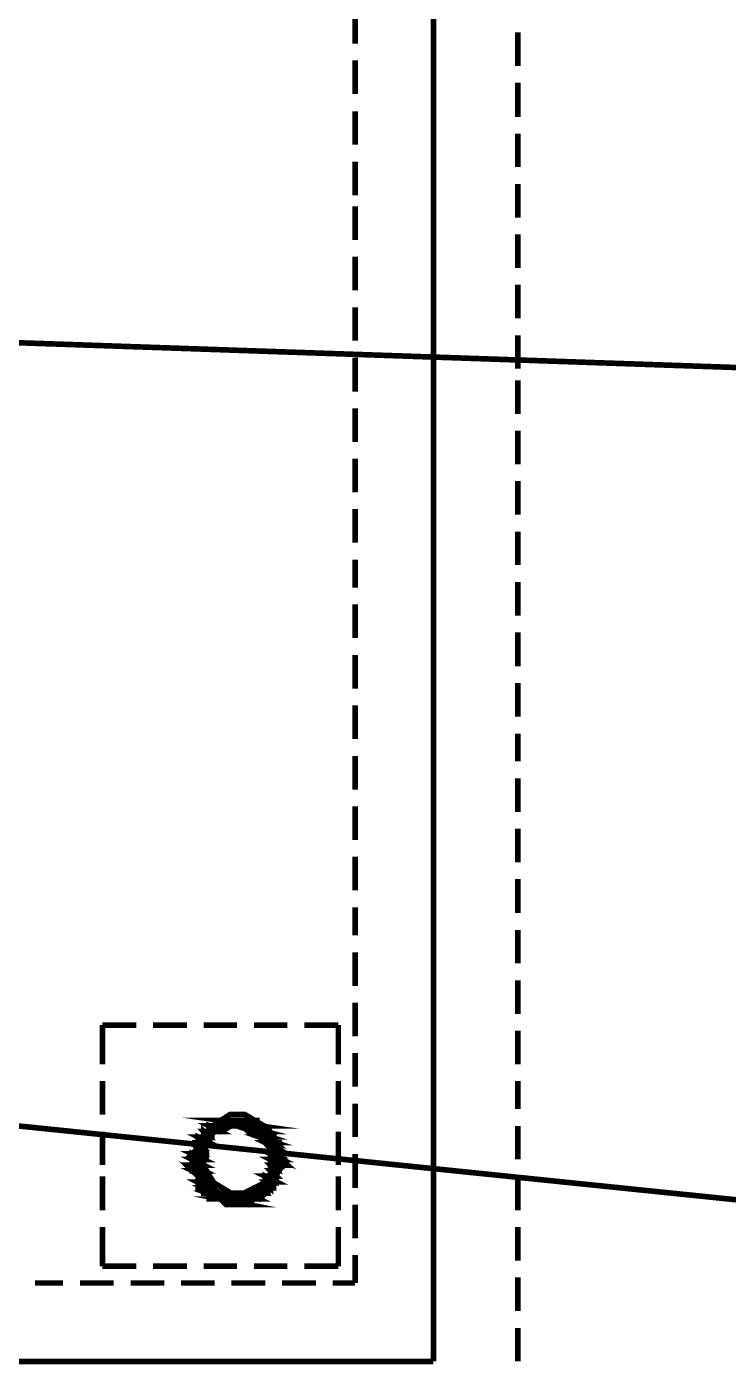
# Model space of a CAD drawing. Extents: x 219 to 1226, y 175 to 465.
# Drawn here: x 920.75 to 926.05, y 291.82 to 301.93 of the extents above; entities that cross this region are included whole.
import ezdxf

# ---------------------------------------------------------------- set-up
doc = ezdxf.new("R2010")
doc.units = 0
doc.header["$MEASUREMENT"] = 0
doc.layers.add('C00-00-00-BLACK', color=7, linetype='Continuous')
doc.layers.add('CFF-00-00', color=1, linetype='Continuous')

msp = doc.modelspace()

# ---------------------------------------------------------------- linework, layer by layer
at = {"layer": 'C00-00-00-BLACK', "const_width": 0.0423}
for points in [[(923.822, 291.836), (923.822, 307.521)], [(923.23, 301.798), (923.23, 302.052)], [(924.46, 301.629), (924.46, 301.882)], [(923.23, 301.417), (923.23, 301.671)], [(924.46, 301.244), (924.46, 301.502)], [(923.23, 301.033), (923.23, 301.287)], [(924.46, 300.864), (924.46, 301.117)], [(923.23, 300.652), (923.23, 300.906)], [(924.46, 300.482), (924.46, 300.737)], [(923.23, 300.314), (923.23, 300.567)], [(924.46, 300.102), (924.46, 300.355)], [(923.23, 299.932), (923.23, 300.186)], [(924.46, 299.721), (924.46, 299.975)], [(923.23, 299.552), (923.23, 299.805)], [(924.46, 299.34), (924.46, 299.593)], [(923.23, 299.168), (923.23, 299.424)], [(924.46, 298.998), (924.46, 299.253)], [(923.23, 298.787), (923.23, 299.041)], [(924.46, 298.618), (924.46, 298.871)], [(923.23, 298.405), (923.23, 298.66)], [(924.46, 298.236), (924.46, 298.491)], [(923.23, 298.025), (923.23, 298.279)], [(924.46, 297.856), (924.46, 298.109)], [(923.23, 297.686), (923.23, 297.898)], [(924.46, 297.474), (924.46, 297.729)], [(923.23, 297.306), (923.23, 297.559)], [(924.46, 297.091), (924.46, 297.347)], [(923.23, 296.921), (923.23, 297.175)], [(924.46, 296.711), (924.46, 296.964)], [(923.23, 296.541), (923.23, 296.795)], [(924.46, 296.372), (924.46, 296.582)], [(923.23, 296.159), (923.23, 296.414)], [(924.46, 295.99), (924.46, 296.245)], [(923.23, 295.779), (923.23, 296.032)], [(924.46, 295.61), (924.46, 295.863)], [(923.23, 295.397), (923.23, 295.652)], [(924.46, 295.225), (924.46, 295.483)], [(923.23, 295.057), (923.23, 295.27)], [(924.46, 294.845), (924.46, 295.098)], [(923.23, 294.675), (923.23, 294.929)], [(924.46, 294.463), (924.46, 294.718)], [(923.23, 294.295), (923.23, 294.548)], [(921.32, 294.379), (921.576, 294.379)], [(921.32, 294.083), (921.32, 294.379)], [(921.703, 294.379), (921.958, 294.379)], [(922.085, 294.379), (922.338, 294.379)], [(922.465, 294.379), (922.718, 294.379)], [(922.847, 294.379), (923.103, 294.379)], [(923.103, 294.379), (923.103, 294.083)], [(924.46, 294.083), (924.46, 294.336)], [(923.23, 293.913), (923.23, 294.167)], [(921.32, 293.702), (921.32, 293.956)], [(923.103, 293.956), (923.103, 293.702)], [(924.46, 293.744), (924.46, 293.956)], [(923.23, 293.533), (923.23, 293.786)], [(924.46, 293.363), (924.46, 293.617)], [(921.32, 293.32), (921.32, 293.574)], [(923.103, 293.574), (923.103, 293.32)], [(923.23, 293.148), (923.23, 293.405)], [(921.32, 292.979), (921.32, 293.236)], [(923.103, 293.236), (923.103, 292.979)], [(924.46, 292.979), (924.46, 293.236)], [(923.23, 292.768), (923.23, 293.022)], [(921.32, 292.556), (921.32, 292.852)], [(923.103, 292.852), (923.103, 292.556)], [(924.46, 292.598), (924.46, 292.852)], [(923.23, 292.429), (923.23, 292.641)], [(921.576, 292.556), (921.32, 292.556)], [(921.958, 292.556), (921.703, 292.556)], [(922.338, 292.556), (922.085, 292.556)], [(922.718, 292.556), (922.465, 292.556)], [(923.103, 292.556), (922.847, 292.556)], [(924.46, 292.217), (924.46, 292.472)], [(920.811, 292.429), (921.023, 292.429)], [(921.15, 292.429), (921.404, 292.429)], [(921.533, 292.429), (921.788, 292.429)], [(921.915, 292.429), (922.168, 292.429)], [(922.295, 292.429), (922.55, 292.429)], [(922.677, 292.429), (922.933, 292.429)], [(923.06, 292.429), (923.23, 292.429)], [(924.46, 291.836), (924.46, 292.09)], [(910.167, 291.836), (923.822, 291.836)]]:
    msp.add_lwpolyline(points, dxfattribs=at)
for points in [[(922.677, 293.363), (922.677, 293.422), (922.571, 293.599), (922.396, 293.703), (922.338, 293.703), (922.284, 293.703), (922.126, 293.599), (922.042, 293.422), (922.042, 293.363), (922.042, 293.311), (922.126, 293.152), (922.284, 293.067), (922.338, 293.067), (922.396, 293.067), (922.571, 293.152), (922.677, 293.311), (922.677, 293.363)], [(922.465, 293.659), (922.211, 293.659), (922.508, 293.617), (922.465, 293.659)], [(922.295, 293.617), (922.126, 293.617), (922.211, 293.574), (922.295, 293.617)], [(922.634, 293.363), (922.634, 293.417), (922.549, 293.575), (922.388, 293.659), (922.335, 293.659), (922.291, 293.659), (922.16, 293.575), (922.082, 293.417), (922.082, 293.363), (922.082, 293.32), (922.16, 293.188), (922.291, 293.108), (922.335, 293.108), (922.388, 293.108), (922.549, 293.188), (922.634, 293.32), (922.634, 293.363)], [(922.085, 293.574), (922.126, 293.53), (922.085, 293.53), (922.085, 293.574)], [(922.126, 293.617), (922.211, 293.574), (922.126, 293.574), (922.126, 293.617)], [(922.168, 293.617), (922.508, 293.617), (922.126, 293.617), (922.168, 293.617)], [(922.295, 293.617), (922.338, 293.617), (922.126, 293.617), (922.295, 293.617)], [(922.295, 293.617), (922.126, 293.617), (922.338, 293.617), (922.295, 293.617)], [(922.211, 293.659), (922.508, 293.617), (922.168, 293.617), (922.211, 293.659)], [(922.508, 293.617), (922.168, 293.617), (922.508, 293.617)], [(922.168, 293.617), (922.508, 293.617), (922.55, 293.617), (922.168, 293.617)], [(922.508, 293.617), (922.168, 293.617), (922.508, 293.617)], [(922.254, 293.659), (922.465, 293.659), (922.211, 293.659), (922.254, 293.659)], [(922.465, 293.659), (922.211, 293.659), (922.465, 293.659)], [(922.211, 293.659), (922.465, 293.659), (922.508, 293.659), (922.211, 293.659)], [(922.508, 293.617), (922.381, 293.617), (922.55, 293.574), (922.508, 293.617)], [(922.381, 293.659), (922.295, 293.659), (922.254, 293.659), (922.381, 293.659)], [(922.381, 293.659), (922.254, 293.659), (922.465, 293.659), (922.381, 293.659)], [(922.338, 293.659), (922.381, 293.659), (922.295, 293.659), (922.338, 293.659)], [(922.295, 293.659), (922.381, 293.659), (922.422, 293.659), (922.295, 293.659)], [(922.381, 293.617), (922.55, 293.574), (922.422, 293.574), (922.381, 293.617)], [(922.508, 293.617), (922.338, 293.617), (922.508, 293.617)], [(922.338, 293.617), (922.508, 293.617), (922.381, 293.617), (922.338, 293.617)], [(922.465, 293.574), (922.591, 293.533), (922.508, 293.533), (922.465, 293.574)], [(922.126, 293.533), (922.042, 293.533), (922.126, 293.49), (922.126, 293.533)], [(922.085, 293.49), (922.042, 293.49), (922.085, 293.447), (922.085, 293.49)], [(922.042, 293.533), (922.126, 293.49), (922.042, 293.49), (922.042, 293.533)], [(922.126, 293.53), (922.085, 293.53), (922.042, 293.53), (922.126, 293.53)], [(922.042, 293.49), (922.085, 293.447), (922.042, 293.447), (922.042, 293.49)], [(922.085, 293.49), (922.126, 293.49), (922.042, 293.49), (922.085, 293.49)], [(922.085, 293.49), (922.042, 293.49), (922.126, 293.49), (922.085, 293.49)], [(922.168, 293.574), (922.085, 293.574), (922.126, 293.53), (922.168, 293.574)], [(922.126, 293.574), (922.211, 293.574), (922.085, 293.574), (922.126, 293.574)], [(922.168, 293.574), (922.211, 293.574), (922.085, 293.574), (922.168, 293.574)], [(922.168, 293.574), (922.085, 293.574), (922.211, 293.574), (922.168, 293.574)], [(922.085, 293.533), (922.126, 293.533), (922.168, 293.533), (922.085, 293.533)], [(922.211, 293.574), (922.126, 293.574), (922.211, 293.574)], [(922.55, 293.574), (922.465, 293.574), (922.591, 293.533), (922.55, 293.574)], [(922.591, 293.533), (922.508, 293.533), (922.634, 293.49), (922.591, 293.533)], [(922.422, 293.574), (922.55, 293.574), (922.591, 293.574), (922.422, 293.574)], [(922.55, 293.574), (922.591, 293.574), (922.422, 293.574), (922.55, 293.574)], [(922.55, 293.574), (922.422, 293.574), (922.55, 293.574)], [(922.422, 293.574), (922.55, 293.574), (922.465, 293.574), (922.422, 293.574)], [(922.508, 293.533), (922.634, 293.49), (922.55, 293.49), (922.508, 293.533)], [(922.55, 293.49), (922.634, 293.447), (922.591, 293.447), (922.55, 293.49)], [(922.634, 293.49), (922.55, 293.49), (922.634, 293.447), (922.634, 293.49)], [(922.591, 293.533), (922.508, 293.533), (922.591, 293.533)], [(922.508, 293.533), (922.591, 293.533), (922.637, 293.533), (922.508, 293.533)], [(922.55, 293.49), (922.634, 293.49), (922.677, 293.49), (922.55, 293.49)], [(922.634, 293.49), (922.677, 293.49), (922.55, 293.49), (922.634, 293.49)], [(922.085, 293.405), (921.999, 293.405), (922.085, 293.363), (922.085, 293.405)], [(922.042, 293.447), (922.085, 293.405), (921.999, 293.405), (922.042, 293.447)], [(921.999, 293.405), (922.085, 293.363), (921.999, 293.363), (921.999, 293.405)], [(921.999, 293.405), (922.085, 293.405), (922.126, 293.405), (921.999, 293.405)], [(922.085, 293.405), (922.126, 293.405), (921.999, 293.405), (922.085, 293.405)], [(921.999, 293.363), (922.085, 293.32), (921.999, 293.32), (921.999, 293.363)], [(922.085, 293.447), (922.042, 293.447), (922.085, 293.405), (922.085, 293.447)], [(922.634, 293.405), (922.591, 293.405), (922.677, 293.363), (922.634, 293.405)], [(922.634, 293.447), (922.591, 293.447), (922.634, 293.405), (922.634, 293.447)], [(922.591, 293.447), (922.634, 293.405), (922.591, 293.405), (922.591, 293.447)], [(922.591, 293.447), (922.634, 293.447), (922.677, 293.447), (922.591, 293.447)], [(922.634, 293.447), (922.677, 293.447), (922.591, 293.447), (922.634, 293.447)], [(922.591, 293.405), (922.677, 293.363), (922.591, 293.363), (922.591, 293.405)], [(922.591, 293.363), (922.677, 293.32), (922.591, 293.32), (922.591, 293.363)], [(921.999, 293.278), (922.085, 293.236), (922.042, 293.236), (921.999, 293.278)], [(922.085, 293.32), (921.999, 293.32), (922.085, 293.278), (922.085, 293.32)], [(922.085, 293.278), (921.999, 293.278), (922.085, 293.236), (922.085, 293.278)], [(922.085, 293.363), (921.999, 293.363), (922.085, 293.32), (922.085, 293.363)], [(922.085, 293.363), (921.999, 293.363), (922.085, 293.363)], [(921.999, 293.363), (922.085, 293.363), (922.126, 293.363), (921.999, 293.363)], [(921.999, 293.32), (922.085, 293.278), (921.999, 293.278), (921.999, 293.32)], [(922.677, 293.363), (922.591, 293.363), (922.677, 293.32), (922.677, 293.363)], [(922.677, 293.32), (922.591, 293.32), (922.634, 293.278), (922.677, 293.32)], [(922.634, 293.278), (922.591, 293.278), (922.634, 293.236), (922.634, 293.278)], [(922.677, 293.363), (922.591, 293.363), (922.677, 293.363)], [(922.591, 293.363), (922.677, 293.363), (922.718, 293.363), (922.591, 293.363)], [(922.591, 293.32), (922.634, 293.278), (922.591, 293.278), (922.591, 293.32)], [(922.677, 293.32), (922.591, 293.32), (922.677, 293.32)], [(922.591, 293.32), (922.677, 293.32), (922.718, 293.32), (922.591, 293.32)], [(922.591, 293.278), (922.634, 293.236), (922.591, 293.236), (922.591, 293.278)], [(922.126, 293.191), (922.042, 293.191), (922.126, 293.148), (922.126, 293.191)], [(922.085, 293.236), (922.042, 293.236), (922.126, 293.151), (922.085, 293.236)], [(922.042, 293.236), (922.126, 293.151), (922.042, 293.151), (922.042, 293.236)], [(922.042, 293.236), (922.085, 293.236), (922.126, 293.236), (922.042, 293.236)], [(922.085, 293.236), (922.126, 293.236), (922.042, 293.236), (922.085, 293.236)], [(922.042, 293.191), (922.126, 293.148), (922.042, 293.148), (922.042, 293.191)], [(922.042, 293.191), (922.126, 293.191), (922.168, 293.191), (922.042, 293.191)], [(922.126, 293.191), (922.168, 293.191), (922.042, 293.191), (922.126, 293.191)], [(922.55, 293.191), (922.591, 293.148), (922.508, 293.148), (922.55, 293.191)], [(922.634, 293.236), (922.55, 293.236), (922.634, 293.194), (922.634, 293.236)], [(922.591, 293.191), (922.55, 293.191), (922.591, 293.148), (922.591, 293.191)], [(922.55, 293.236), (922.634, 293.194), (922.55, 293.194), (922.55, 293.236)], [(922.591, 293.236), (922.634, 293.236), (922.55, 293.236), (922.591, 293.236)], [(922.591, 293.191), (922.634, 293.191), (922.55, 293.191), (922.591, 293.191)], [(922.591, 293.191), (922.55, 293.191), (922.634, 293.191), (922.591, 293.191)], [(922.634, 293.236), (922.591, 293.236), (922.634, 293.236)], [(922.168, 293.148), (922.085, 293.148), (922.168, 293.107), (922.168, 293.148)], [(922.211, 293.107), (922.126, 293.107), (922.254, 293.064), (922.211, 293.107)], [(922.126, 293.148), (922.042, 293.148), (922.168, 293.148), (922.126, 293.148)], [(922.042, 293.148), (922.168, 293.148), (922.085, 293.148), (922.042, 293.148)], [(922.085, 293.148), (922.168, 293.107), (922.085, 293.107), (922.085, 293.148)], [(922.168, 293.107), (922.085, 293.107), (922.211, 293.107), (922.168, 293.107)], [(922.085, 293.107), (922.211, 293.107), (922.126, 293.107), (922.085, 293.107)], [(922.126, 293.107), (922.254, 293.064), (922.126, 293.064), (922.126, 293.107)], [(922.211, 293.064), (922.422, 293.022), (922.254, 293.022), (922.211, 293.064)], [(922.422, 293.107), (922.508, 293.064), (922.381, 293.064), (922.422, 293.107)], [(922.55, 293.107), (922.422, 293.107), (922.508, 293.064), (922.55, 293.107)], [(922.465, 293.107), (922.55, 293.107), (922.422, 293.107), (922.465, 293.107)], [(922.55, 293.107), (922.422, 293.107), (922.55, 293.107)], [(922.422, 293.107), (922.55, 293.107), (922.591, 293.107), (922.422, 293.107)], [(922.508, 293.148), (922.55, 293.107), (922.465, 293.107), (922.508, 293.148)], [(922.55, 293.107), (922.465, 293.107), (922.55, 293.107)], [(922.591, 293.148), (922.508, 293.148), (922.55, 293.107), (922.591, 293.148)], [(922.591, 293.148), (922.508, 293.148), (922.591, 293.148)], [(922.508, 293.148), (922.591, 293.148), (922.634, 293.148), (922.508, 293.148)], [(922.465, 293.064), (922.211, 293.064), (922.422, 293.022), (922.465, 293.064)], [(922.295, 293.064), (922.338, 293.064), (922.126, 293.064), (922.295, 293.064)], [(922.295, 293.064), (922.126, 293.064), (922.254, 293.064), (922.295, 293.064)], [(922.126, 293.064), (922.295, 293.064), (922.338, 293.064), (922.126, 293.064)], [(922.295, 293.064), (922.338, 293.064), (922.126, 293.064), (922.295, 293.064)], [(922.126, 293.064), (922.295, 293.064), (922.338, 293.064), (922.126, 293.064)], [(922.295, 293.064), (922.338, 293.064), (922.126, 293.064), (922.295, 293.064)], [(922.508, 293.064), (922.126, 293.064), (922.508, 293.064)], [(922.126, 293.064), (922.508, 293.064), (922.168, 293.064), (922.126, 293.064)], [(922.508, 293.064), (922.168, 293.064), (922.465, 293.064), (922.508, 293.064)], [(922.168, 293.064), (922.465, 293.064), (922.211, 293.064), (922.168, 293.064)], [(922.422, 293.022), (922.254, 293.022), (922.422, 293.022)], [(922.254, 293.022), (922.422, 293.022), (922.465, 293.022), (922.254, 293.022)], [(922.381, 293.022), (922.295, 293.022), (922.254, 293.022), (922.381, 293.022)], [(922.254, 293.022), (922.422, 293.022), (922.381, 293.022), (922.254, 293.022)], [(922.381, 293.064), (922.508, 293.064), (922.295, 293.064), (922.381, 293.064)], [(922.381, 293.022), (922.422, 293.022), (922.295, 293.022), (922.381, 293.022)], [(922.508, 293.064), (922.381, 293.064), (922.508, 293.064)]]:
    msp.add_lwpolyline(points, close=True, dxfattribs=at)
at = {"layer": 'C00-00-00-BLACK'}
for points in [[(922.168, 293.617), (922.508, 293.617), (922.126, 293.617), (922.168, 293.617)], [(922.295, 293.617), (922.338, 293.617), (922.126, 293.617), (922.295, 293.617)], [(922.295, 293.617), (922.126, 293.617), (922.338, 293.617), (922.295, 293.617)], [(922.295, 293.617), (922.126, 293.617), (922.211, 293.574), (922.295, 293.617)], [(922.126, 293.617), (922.211, 293.574), (922.126, 293.574), (922.126, 293.617)], [(922.211, 293.659), (922.508, 293.617), (922.168, 293.617), (922.211, 293.659)], [(922.508, 293.617), (922.168, 293.617), (922.508, 293.617)], [(922.168, 293.617), (922.508, 293.617), (922.55, 293.617), (922.168, 293.617)], [(922.508, 293.617), (922.168, 293.617), (922.508, 293.617)], [(922.254, 293.659), (922.465, 293.659), (922.211, 293.659), (922.254, 293.659)], [(922.465, 293.659), (922.211, 293.659), (922.465, 293.659)], [(922.211, 293.659), (922.465, 293.659), (922.508, 293.659), (922.211, 293.659)], [(922.465, 293.659), (922.211, 293.659), (922.508, 293.617), (922.465, 293.659)], [(922.381, 293.659), (922.295, 293.659), (922.254, 293.659), (922.381, 293.659)], [(922.381, 293.659), (922.254, 293.659), (922.465, 293.659), (922.381, 293.659)], [(922.338, 293.659), (922.381, 293.659), (922.295, 293.659), (922.338, 293.659)], [(922.295, 293.659), (922.381, 293.659), (922.422, 293.659), (922.295, 293.659)], [(922.508, 293.617), (922.338, 293.617), (922.508, 293.617)], [(922.338, 293.617), (922.508, 293.617), (922.381, 293.617), (922.338, 293.617)], [(922.508, 293.617), (922.381, 293.617), (922.55, 293.574), (922.508, 293.617)], [(922.381, 293.617), (922.55, 293.574), (922.422, 293.574), (922.381, 293.617)], [(922.126, 293.533), (922.042, 293.533), (922.126, 293.49), (922.126, 293.533)], [(922.042, 293.533), (922.126, 293.49), (922.042, 293.49), (922.042, 293.533)], [(922.126, 293.53), (922.085, 293.53), (922.042, 293.53), (922.126, 293.53)], [(922.126, 293.574), (922.211, 293.574), (922.085, 293.574), (922.126, 293.574)], [(922.168, 293.574), (922.211, 293.574), (922.085, 293.574), (922.168, 293.574)], [(922.168, 293.574), (922.085, 293.574), (922.211, 293.574), (922.168, 293.574)], [(922.168, 293.574), (922.085, 293.574), (922.126, 293.53), (922.168, 293.574)], [(922.085, 293.574), (922.126, 293.53), (922.085, 293.53), (922.085, 293.574)], [(922.085, 293.533), (922.126, 293.533), (922.168, 293.533), (922.085, 293.533)], [(922.211, 293.574), (922.126, 293.574), (922.211, 293.574)], [(922.422, 293.574), (922.55, 293.574), (922.591, 293.574), (922.422, 293.574)], [(922.55, 293.574), (922.591, 293.574), (922.422, 293.574), (922.55, 293.574)], [(922.55, 293.574), (922.422, 293.574), (922.55, 293.574)], [(922.422, 293.574), (922.55, 293.574), (922.465, 293.574), (922.422, 293.574)], [(922.55, 293.574), (922.465, 293.574), (922.591, 293.533), (922.55, 293.574)], [(922.465, 293.574), (922.591, 293.533), (922.508, 293.533), (922.465, 293.574)], [(922.591, 293.533), (922.508, 293.533), (922.591, 293.533)], [(922.508, 293.533), (922.591, 293.533), (922.637, 293.533), (922.508, 293.533)], [(922.591, 293.533), (922.508, 293.533), (922.634, 293.49), (922.591, 293.533)], [(922.508, 293.533), (922.634, 293.49), (922.55, 293.49), (922.508, 293.533)], [(922.042, 293.447), (922.085, 293.405), (921.999, 293.405), (922.042, 293.447)], [(921.999, 293.405), (922.085, 293.405), (922.126, 293.405), (921.999, 293.405)], [(922.085, 293.405), (922.126, 293.405), (921.999, 293.405), (922.085, 293.405)], [(922.085, 293.405), (921.999, 293.405), (922.085, 293.363), (922.085, 293.405)], [(921.999, 293.405), (922.085, 293.363), (921.999, 293.363), (921.999, 293.405)], [(922.085, 293.49), (922.126, 293.49), (922.042, 293.49), (922.085, 293.49)], [(922.085, 293.49), (922.042, 293.49), (922.126, 293.49), (922.085, 293.49)], [(922.085, 293.49), (922.042, 293.49), (922.085, 293.447), (922.085, 293.49)], [(922.042, 293.49), (922.085, 293.447), (922.042, 293.447), (922.042, 293.49)], [(922.085, 293.447), (922.042, 293.447), (922.085, 293.405), (922.085, 293.447)], [(922.55, 293.49), (922.634, 293.49), (922.677, 293.49), (922.55, 293.49)], [(922.634, 293.49), (922.677, 293.49), (922.55, 293.49), (922.634, 293.49)], [(922.634, 293.49), (922.55, 293.49), (922.634, 293.447), (922.634, 293.49)], [(922.55, 293.49), (922.634, 293.447), (922.591, 293.447), (922.55, 293.49)], [(922.591, 293.447), (922.634, 293.447), (922.677, 293.447), (922.591, 293.447)], [(922.634, 293.447), (922.677, 293.447), (922.591, 293.447), (922.634, 293.447)], [(922.634, 293.447), (922.591, 293.447), (922.634, 293.405), (922.634, 293.447)], [(922.591, 293.447), (922.634, 293.405), (922.591, 293.405), (922.591, 293.447)], [(922.634, 293.405), (922.591, 293.405), (922.677, 293.363), (922.634, 293.405)], [(922.591, 293.405), (922.677, 293.363), (922.591, 293.363), (922.591, 293.405)], [(922.085, 293.363), (921.999, 293.363), (922.085, 293.363)], [(921.999, 293.363), (922.085, 293.363), (922.126, 293.363), (921.999, 293.363)], [(922.085, 293.363), (921.999, 293.363), (922.085, 293.32), (922.085, 293.363)], [(921.999, 293.363), (922.085, 293.32), (921.999, 293.32), (921.999, 293.363)], [(922.085, 293.32), (921.999, 293.32), (922.085, 293.278), (922.085, 293.32)], [(921.999, 293.32), (922.085, 293.278), (921.999, 293.278), (921.999, 293.32)], [(922.677, 293.363), (922.591, 293.363), (922.677, 293.363)], [(922.591, 293.363), (922.677, 293.363), (922.718, 293.363), (922.591, 293.363)], [(922.677, 293.363), (922.591, 293.363), (922.677, 293.32), (922.677, 293.363)], [(922.591, 293.363), (922.677, 293.32), (922.591, 293.32), (922.591, 293.363)], [(922.677, 293.32), (922.591, 293.32), (922.677, 293.32)], [(922.591, 293.32), (922.677, 293.32), (922.718, 293.32), (922.591, 293.32)], [(922.677, 293.32), (922.591, 293.32), (922.634, 293.278), (922.677, 293.32)], [(922.591, 293.32), (922.634, 293.278), (922.591, 293.278), (922.591, 293.32)], [(922.085, 293.278), (921.999, 293.278), (922.085, 293.236), (922.085, 293.278)], [(921.999, 293.278), (922.085, 293.236), (922.042, 293.236), (921.999, 293.278)], [(922.042, 293.236), (922.085, 293.236), (922.126, 293.236), (922.042, 293.236)], [(922.085, 293.236), (922.126, 293.236), (922.042, 293.236), (922.085, 293.236)], [(922.085, 293.236), (922.042, 293.236), (922.126, 293.151), (922.085, 293.236)], [(922.042, 293.236), (922.126, 293.151), (922.042, 293.151), (922.042, 293.236)], [(922.591, 293.236), (922.634, 293.236), (922.55, 293.236), (922.591, 293.236)], [(922.634, 293.236), (922.55, 293.236), (922.634, 293.194), (922.634, 293.236)], [(922.55, 293.236), (922.634, 293.194), (922.55, 293.194), (922.55, 293.236)], [(922.634, 293.278), (922.591, 293.278), (922.634, 293.236), (922.634, 293.278)], [(922.591, 293.278), (922.634, 293.236), (922.591, 293.236), (922.591, 293.278)], [(922.634, 293.236), (922.591, 293.236), (922.634, 293.236)], [(922.042, 293.191), (922.126, 293.191), (922.168, 293.191), (922.042, 293.191)], [(922.126, 293.191), (922.168, 293.191), (922.042, 293.191), (922.126, 293.191)], [(922.126, 293.191), (922.042, 293.191), (922.126, 293.148), (922.126, 293.191)], [(922.042, 293.191), (922.126, 293.148), (922.042, 293.148), (922.042, 293.191)], [(922.126, 293.148), (922.042, 293.148), (922.168, 293.148), (922.126, 293.148)], [(922.042, 293.148), (922.168, 293.148), (922.085, 293.148), (922.042, 293.148)], [(922.168, 293.148), (922.085, 293.148), (922.168, 293.107), (922.168, 293.148)], [(922.085, 293.148), (922.168, 293.107), (922.085, 293.107), (922.085, 293.148)], [(922.168, 293.107), (922.085, 293.107), (922.211, 293.107), (922.168, 293.107)], [(922.085, 293.107), (922.211, 293.107), (922.126, 293.107), (922.085, 293.107)], [(922.211, 293.107), (922.126, 293.107), (922.254, 293.064), (922.211, 293.107)], [(922.126, 293.107), (922.254, 293.064), (922.126, 293.064), (922.126, 293.107)], [(922.422, 293.107), (922.508, 293.064), (922.381, 293.064), (922.422, 293.107)], [(922.465, 293.107), (922.55, 293.107), (922.422, 293.107), (922.465, 293.107)], [(922.55, 293.107), (922.422, 293.107), (922.55, 293.107)], [(922.422, 293.107), (922.55, 293.107), (922.591, 293.107), (922.422, 293.107)], [(922.55, 293.107), (922.422, 293.107), (922.508, 293.064), (922.55, 293.107)], [(922.508, 293.148), (922.55, 293.107), (922.465, 293.107), (922.508, 293.148)], [(922.55, 293.107), (922.465, 293.107), (922.55, 293.107)], [(922.55, 293.191), (922.591, 293.148), (922.508, 293.148), (922.55, 293.191)], [(922.591, 293.148), (922.508, 293.148), (922.591, 293.148)], [(922.508, 293.148), (922.591, 293.148), (922.634, 293.148), (922.508, 293.148)], [(922.591, 293.148), (922.508, 293.148), (922.55, 293.107), (922.591, 293.148)], [(922.591, 293.191), (922.634, 293.191), (922.55, 293.191), (922.591, 293.191)], [(922.591, 293.191), (922.55, 293.191), (922.634, 293.191), (922.591, 293.191)], [(922.591, 293.191), (922.55, 293.191), (922.591, 293.148), (922.591, 293.191)], [(922.295, 293.064), (922.338, 293.064), (922.126, 293.064), (922.295, 293.064)], [(922.295, 293.064), (922.126, 293.064), (922.254, 293.064), (922.295, 293.064)], [(922.126, 293.064), (922.295, 293.064), (922.338, 293.064), (922.126, 293.064)], [(922.295, 293.064), (922.338, 293.064), (922.126, 293.064), (922.295, 293.064)], [(922.126, 293.064), (922.295, 293.064), (922.338, 293.064), (922.126, 293.064)], [(922.295, 293.064), (922.338, 293.064), (922.126, 293.064), (922.295, 293.064)], [(922.508, 293.064), (922.126, 293.064), (922.508, 293.064)], [(922.126, 293.064), (922.508, 293.064), (922.168, 293.064), (922.126, 293.064)], [(922.508, 293.064), (922.168, 293.064), (922.465, 293.064), (922.508, 293.064)], [(922.168, 293.064), (922.465, 293.064), (922.211, 293.064), (922.168, 293.064)], [(922.465, 293.064), (922.211, 293.064), (922.422, 293.022), (922.465, 293.064)], [(922.211, 293.064), (922.422, 293.022), (922.254, 293.022), (922.211, 293.064)], [(922.422, 293.022), (922.254, 293.022), (922.422, 293.022)], [(922.254, 293.022), (922.422, 293.022), (922.465, 293.022), (922.254, 293.022)], [(922.381, 293.022), (922.295, 293.022), (922.254, 293.022), (922.381, 293.022)], [(922.254, 293.022), (922.422, 293.022), (922.381, 293.022), (922.254, 293.022)], [(922.381, 293.064), (922.508, 293.064), (922.295, 293.064), (922.381, 293.064)], [(922.381, 293.022), (922.422, 293.022), (922.295, 293.022), (922.381, 293.022)], [(922.508, 293.064), (922.381, 293.064), (922.508, 293.064)]]:
    msp.add_lwpolyline(points, close=True, dxfattribs=at)
at = {"layer": 'CFF-00-00', "const_width": 0.0423}
for points in [[(931.371, 299.168), (917.8, 299.636)], [(931.413, 292.513), (917.8, 293.913)]]:
    msp.add_lwpolyline(points, dxfattribs=at)

doc.saveas('drawing.dxf')
